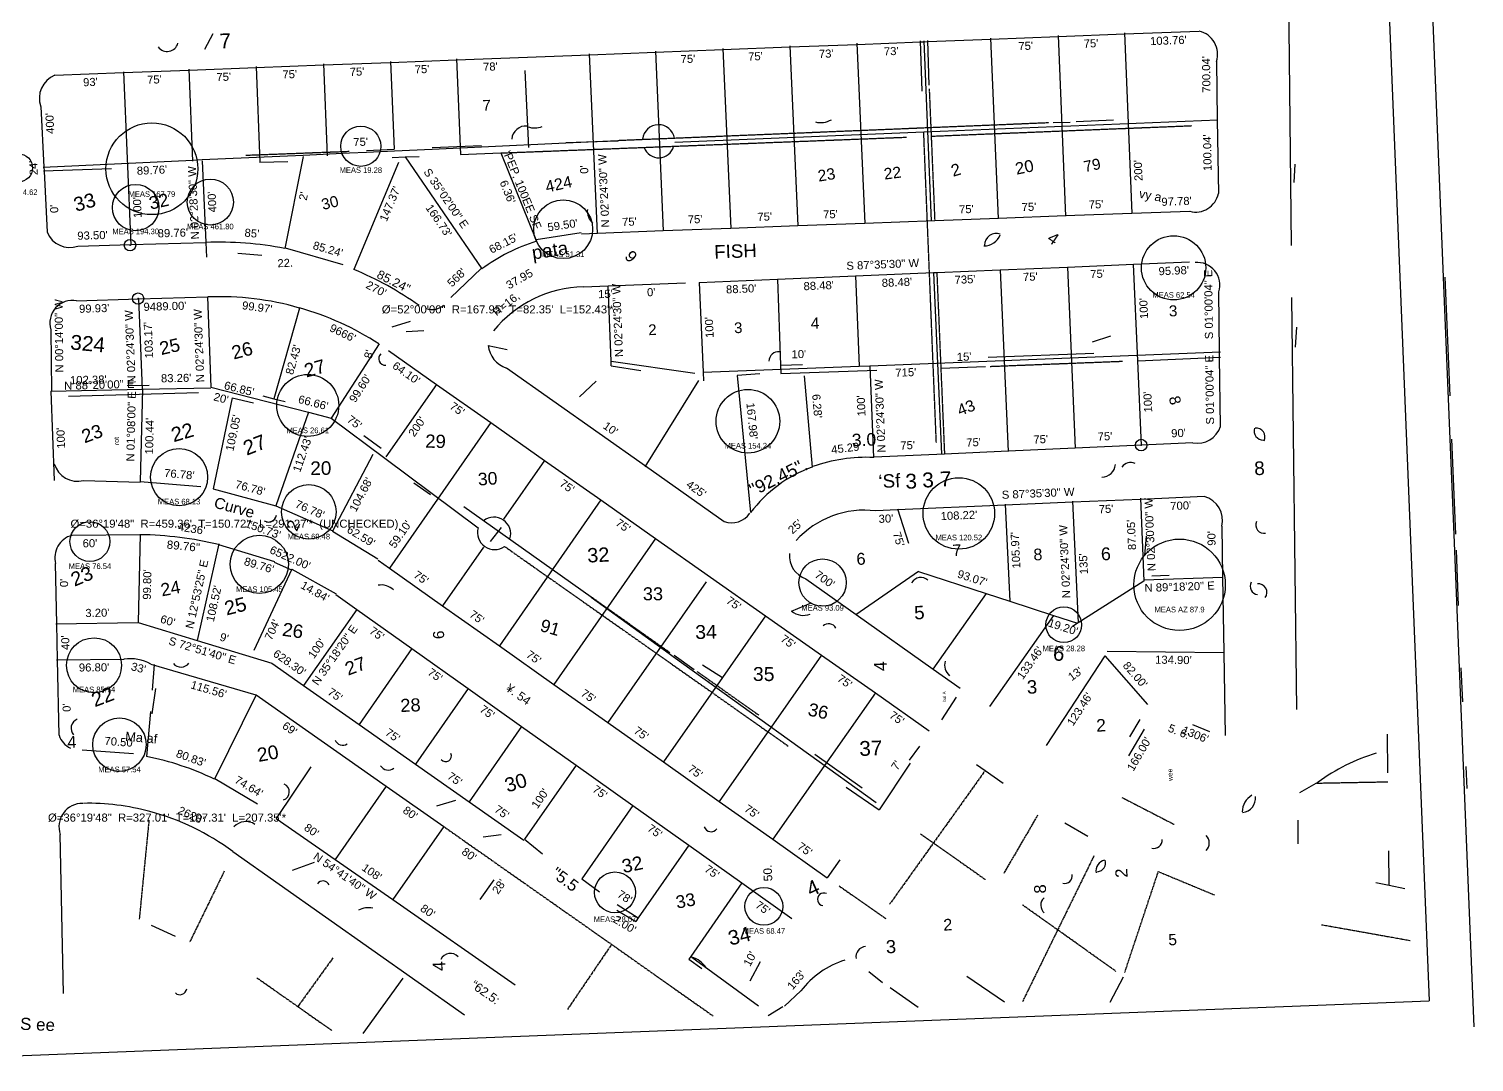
# Model space of a CAD drawing. Header units: feet. Extents: x 161 to 2822, y -55 to 1843.
# Drawn here: x 1204 to 2822, y 19 to 1177 of the extents above; entities that cross this region are included whole.
import ezdxf
from ezdxf.enums import TextEntityAlignment as Align

# ---------------------------------------------------------------- set-up
doc = ezdxf.new("R2010")
doc.units = ezdxf.units.FT
doc.header["$MEASUREMENT"] = 0
doc.linetypes.add('DASHED', pattern=[1.524, 1.27, -0.254])
for name, color, linetype in [('PLAT-CURVE', 4, 'CONTINUOUS'), ('PLAT-LINE', 7, 'CONTINUOUS'), ('PLAT-LINE-DASH', 8, 'DASHED'), ('PLAT-MON', 1, 'CONTINUOUS'), ('PLAT-QA', 1, 'CONTINUOUS'), ('PLAT-TABLE', 6, 'CONTINUOUS'), ('PLAT-TEXT-AREA', 5, 'CONTINUOUS'), ('PLAT-TEXT-BRG', 3, 'CONTINUOUS'), ('PLAT-TEXT-CURVE', 6, 'CONTINUOUS'), ('PLAT-TEXT-DIST', 2, 'CONTINUOUS'), ('PLAT-TEXT-LOTNO', 5, 'CONTINUOUS'), ('PLAT-TEXT-MISC', 9, 'CONTINUOUS'), ('PLAT-TEXT-UNASSOC', 30, 'CONTINUOUS')]:
    doc.layers.add(name, color=color, linetype=linetype)
doc.styles.add('PLAT', font='arial.ttf')

msp = doc.modelspace()

# ---------------------------------------------------------------- linework, layer by layer
at = {"layer": 'PLAT-CURVE'}
for centre, radius, start, end in [((2507.7, 1148.4), 26.8, -17.3545, 76.5359), ((1358.4, 1164), 12.4, -143.6926, -14.8784), ((1242.7, 1099.4), 27.4, 111.569, -159.4187), ((1759.9, 1052.5), 15.6, 84.3877, 176.5627), ((1908.7, 1051.6), 18, 8.9419, 174.7392), ((2089.9, 1096.3), 24.4, -103.7018, -60.0156), ((1769.8, 1086.6), 20.7, -111.4072, -66.1773), ((1908.7, 1049.8), 17.3, -160.2851, -15.2414), ((2510, 997.6), 25.9, -104.7497, -11.5382), ((1846.8, 972.8), 18, 173.9445, -131.0489), ((1249.5, 959.5), 27.5, -157.5926, -71.5868), ((1834.5, 740.4), 208.3, 107.5123, 126.4708), ((2273.7, 952.2), 18.3, -92.8679, -18.6639), ((2287, 934.1), 13.6, 72.1072, 177.8204), ((1416.2, 547.8), 390.2, 79.0828, 92.1375), ((1431.8, 576.2), 357.8, 54.3308, 67.7446), ((2511.3, 889.6), 25.7, -16.6226, 94.4944), ((1417.7, 560.2), 316.7, 73.7188, 92.4795), ((1828.3, 752.7), 135.4, 91.5801, 140.5423), ((1252.4, 847.3), 25.4, 79.5173, -163.0171), ((1418.2, 551.1), 325.4, 56.9698, 74.2561), ((1654.7, 884.9), 22.3, -106.013, -51.6019), ((2156.6, 833.2), 18.1, 91.9046, 91.9046), ((1602.5, 807.4), 7.31, 131.0788, -85.2711), ((1747.6, 825.5), 30, -173.7835, -108.047), ((2042.4, 804.9), 10.2, 80.5496, -177.8504), ((2511.7, 740), 27.4, -100.486, -18.0013), ((2585.9, 726.4), 10.4, 162.2473, -91.2351), ((2577.7, 719.9), 9.87, -27.4436, 96.0115), ((2141, 519.2), 177.7, 87.2661, 109.7095), ((1257.8, 696.8), 26.7, -164.6606, -74.9255), ((2133.4, 542.5), 153, 110.2648, 142.7947), ((2404.9, 690.1), 15.3, -89.5188, -4.9558), ((2436.9, 679.4), 11.7, 63.6194, 145.5351), ((2512.4, 626.3), 27.6, -13.9106, 74.969), ((1471.9, 633.4), 8.97, -121.7825, -8.9199), ((1990.3, 648.7), 25.1, -109.4119, -34.8853), ((2139.3, 533.8), 103.9, 83.0043, 137.6876), ((1725, 612.6), 19.1, 163.9736, -54.2644), ((1724.2, 611.1), 18.8, -16.8195, 127.8677), ((2586.7, 621.2), 9.45, 156.3648, -80.3049), ((1258.3, 584.6), 25.7, 104.8998, -164.7672), ((1321.4, 203.6), 406.7, 76.5527, 89.0335), ((2082, 586.4), 26.9, 174.403, -108.2835), ((1598.2, 534.6), 19.3, 45.3726, 100.9684), ((2202.3, 550.4), 11.9, 48.8676, 150.6915), ((2580.3, 552.4), 9.4, 151.4944, -95.756), ((2580.2, 545.6), 9.57, -37.581, 96.9147), ((2070.9, 541.2), 21.4, -129.0804, -69.7903), ((2099, 501.4), 9.1, 27.7823, 133.11), ((2358.6, 476.3), 18.4, 104.8579, 104.8579), ((1316.2, 421), 50.3, 61.5511, 97.0369), ((1373.9, 472.9), 11, -141.0392, -35.868), ((2244.9, 464.4), 16, 164.6573, -130.6423), ((1261.9, 393.3), 11.1, 113.5393, -139.2145), ((1259, 391.7), 22.4, -164.0097, -113.0222), ((1555, 383.7), 9.29, -157.7172, -57.848), ((1673.9, 362.7), 18.2, 98.6717, 98.6717), ((1275.6, 57.3), 310.2, 64.0603, 78.8963), ((1670.3, 362.3), 6.39, -141.7467, 26.1535), ((2772.1, 163.6), 210.5, 106.5915, 126.4628), ((1606, 356.8), 10.3, -147.6458, -53.1838), ((1485.8, 322.1), 9.36, -73.3393, 67.8263), ((1263.5, 282.9), 26.3, 89.0367, -160.9326), ((1270.4, 50.7), 258.6, 74.6218, 91.2868), ((2583.7, 299.6), 21.6, 120.0336, 179.9192), ((2560.4, 315.4), 16.7, -82.7618, 5.0708), ((1266, 29.7), 280.1, 53.6506, 74.8915), ((1446.5, 271), 17.8, 55.2062, 138.3587), ((1967.4, 285.6), 8.17, -160.879, -38.1516), ((2463.2, 268), 9.25, -105.5296, 4.2614), ((2512.8, 264.8), 12.3, -43.8012, 43.954), ((2410.2, 233.7), 12, 100.7475, -168.6373), ((2399.2, 242.6), 9.96, -84.2036, 17.1327), ((2363.5, 227.8), 8.32, -105.5484, 12.4862), ((1532.9, 214.4), 7.88, 26.4887, 143.3884), ((2093.6, 201.7), 7.14, 65.3819, -98.3499), ((2347.9, 195), 11.4, 132.4256, -131.0687), ((1584.3, 167), 25.3, 80.0831, 117.2319), ((2141.3, 137.2), 11.7, 94.9411, -170.718), ((1675.4, 129.7), 11.5, 40.6604, 155.7473), ((1938.1, 109.7), 28.2, 33.1913, 74.0744), ((2145.7, 40.2), 97.5, 107.0136, 142.9084), ((1375.5, 100), 18.4, 98.3056, 98.3056), ((1372.7, 102.4), 7.6, -132.3324, -6.9876)]:
    msp.add_arc(centre, radius, start, end, dxfattribs=at)
at = {"layer": 'PLAT-LINE'}
for p, q in [((2787.6, 898.7), (2749.2, 1843.2)), ((2702.4, 1789.2), (2771.3, 88.1)), ((2609.4, 1624.7), (2616.7, 934.1)), ((1409.7, 1171.4), (1400.1, 1153.9)), ((2210, 1162.7), (2280.7, 1165.4)), ((2280.7, 1165.4), (2356, 1168.3)), ((2289.2, 964.4), (2280.7, 1166.6)), ((2355.9, 1169.5), (2364.3, 967.1)), ((2356, 1168.3), (2430.1, 1171.2)), ((2430.1, 1171.2), (2514, 1174.4)), ((2430.1, 1172.4), (2438.5, 969.9)), ((1840.2, 947.8), (1831.3, 1149.1)), ((1831.4, 1148), (1905.2, 1150.9)), ((1905.2, 1150.9), (1980.5, 1153.8)), ((1905.2, 1152), (1913.8, 950.5)), ((1980.4, 1154.9), (1989.4, 953.3)), ((1980.5, 1153.8), (2055.6, 1156.7)), ((2055.6, 1156.7), (2130.8, 1159.6)), ((2055.6, 1157.8), (2064.5, 956.1)), ((2130.7, 1160.8), (2139.6, 958.8)), ((2130.8, 1159.6), (2202, 1162.4)), ((2203.7, 1107.3), (2201.9, 1163.5)), ((2202, 1162.4), (2205.8, 1162.5)), ((2214, 961.6), (2205.8, 1163.7)), ((2205.8, 1162.5), (2210, 1162.7)), ((2211.4, 1114), (2209.9, 1163.8)), ((1382.9, 1130.7), (1458, 1133.6)), ((1457.9, 1134.6), (1462.2, 1027.3)), ((1458, 1133.6), (1533.3, 1136.5)), ((1533.3, 1136.5), (1608.5, 1139.4)), ((1533.3, 1137.6), (1537.5, 1034.8)), ((1608.5, 1139.4), (1682.2, 1142.3)), ((1608.5, 1140.5), (1612.7, 1042)), ((1682.2, 1142.3), (1831.4, 1148)), ((1682.2, 1143.3), (1687, 1036)), ((2533.3, 1140.4), (2534.2, 1075)), ((1232.6, 1124.9), (1309.5, 1127.9)), ((1309.5, 1127.9), (1382.9, 1130.7)), ((1309.5, 1128.9), (1317.6, 934.7)), ((1387.2, 1028.8), (1382.9, 1131.7)), ((1759, 1130.3), (1762.8, 1043.9)), ((1217, 1089.8), (1220.4, 1022.1)), ((2205.5, 1061.4), (2534.7, 1075)), ((2350.3, 1072.1), (2369.6, 1072.5)), ((2376.2, 1073), (2417.8, 1075)), ((2534.2, 1075), (2535.4, 992.4)), ((1804.8, 1049.3), (1862.9, 1052)), ((1926.9, 1050), (2205.5, 1061.4)), ((1397.5, 1030.4), (1510.5, 1035.6)), ((1510.5, 1035.6), (1562.4, 1038)), ((1562.4, 1038), (1581.6, 1038.9)), ((1581.5, 1040.6), (1612.7, 1042)), ((1581.6, 1038.9), (1612.8, 1040.4)), ((1612.8, 1040.4), (1655, 1042.3)), ((1710.4, 1045.9), (1655, 1043.6)), ((1655, 1042.3), (1710.5, 1044.9)), ((1687, 1036), (1731.9, 1037.9)), ((1710.5, 1044.9), (1804.8, 1049.3)), ((1731.9, 1037.9), (1771.8, 939.1)), ((1804.8, 1049.6), (1863, 1051.6)), ((1219.6, 1022.1), (1387.2, 1029.9)), ((1296.2, 1020.1), (1219.8, 1017.5)), ((1220.4, 1022.1), (1220.6, 1017.5)), ((1387.2, 1029.9), (1397.5, 1030.4)), ((1397.5, 1029.2), (1401.6, 937.7)), ((1493.6, 1028.1), (1462.2, 1027.3)), ((1510.6, 1033.8), (1490.1, 930.9)), ((1617.5, 1027.4), (1567.3, 907.3)), ((1610.5, 1033), (1624.7, 1033.6)), ((1624.7, 1033.6), (1640.7, 1034.1)), ((1624.7, 1033.6), (1710.7, 908)), ((2620.8, 1025.2), (2619.8, 1004.8)), ((1220.6, 1017.5), (1224, 949)), ((2503.4, 972.5), (2438.5, 970.1)), ((2064.5, 956.1), (1989.4, 953.3)), ((2139.6, 958.9), (2064.5, 956.1)), ((2217.8, 961.9), (2139.6, 958.9)), ((2289.2, 964.5), (2217.8, 961.9)), ((2364.3, 967.3), (2289.2, 964.5)), ((2438.5, 970.1), (2364.3, 967.3)), ((1822.1, 948.3), (1771.4, 940.7)), ((1840.2, 947.8), (1822.3, 947.1)), ((1913.8, 950.5), (1840.2, 947.8)), ((1989.4, 953.3), (1913.8, 950.5)), ((1258.2, 933.4), (1317.6, 935.2)), ((1317.6, 935.2), (1401.7, 937.7)), ((1401.6, 937.7), (1402.3, 921.3)), ((1437.5, 925.8), (1464.5, 923.3)), ((1490.5, 931.7), (1555.1, 913.1)), ((1710, 908.5), (1676.1, 876)), ((2220.1, 903.9), (2291, 906.9)), ((2291, 906.9), (2366.4, 910.1)), ((2291, 906.9), (2300, 703.6)), ((2366.4, 910.1), (2440.5, 913.2)), ((2366.4, 910.1), (2375.2, 707)), ((2440.5, 913.2), (2503, 915.8)), ((2445.3, 805.1), (2440.5, 913.2)), ((1852.1, 889.1), (1938.9, 892.5)), ((1954.1, 892.7), (2041.7, 896.4)), ((1954.1, 892.7), (1958.4, 792.2)), ((2041.7, 896.4), (2128.9, 900.1)), ((2041.7, 896.4), (2045, 800.1)), ((2128.9, 900.1), (2216.3, 903.8)), ((2128.9, 900.1), (2133.3, 799)), ((2216.3, 903.8), (2220.1, 903.9)), ((2216.3, 903.8), (2225.2, 700.3)), ((2795, 717.3), (2787.6, 898.7)), ((2794.9, 765.8), (2789.4, 898.7)), ((1257, 872.2), (1326.5, 874.3)), ((1326.5, 874.3), (1404, 876.7)), ((1330.6, 773.2), (1326.5, 874.7)), ((1403.7, 876.9), (1407.4, 775.4)), ((1824.6, 888), (1852.1, 889.1)), ((1855.5, 804.6), (1852.1, 888.9)), ((2536.8, 814.9), (2535.9, 882.2)), ((2617.4, 875.9), (2622.7, 414.2)), ((1506.5, 864.2), (1477.9, 762.6)), ((1630.4, 849), (1609.9, 842.7)), ((2623, 842.8), (2621.5, 820.2)), ((1228.1, 839.9), (1228.8, 771.1)), ((1626.1, 837.8), (1645.6, 838.9)), ((2394.3, 826.4), (2414.8, 833.2)), ((1595.6, 823.9), (1542.2, 740.8)), ((1606.2, 816.5), (1660.1, 778.6)), ((1717.8, 822.3), (1739.2, 817.7)), ((2145.3, 799.5), (2537.8, 815)), ((2277.7, 809.1), (2396, 813.6)), ((2445.3, 805.1), (2537.8, 809.1)), ((2536.8, 809.1), (2536.8, 814.9)), ((2537.8, 731.5), (2536.8, 809.1)), ((1738.3, 797), (1893.9, 687.2)), ((1855.7, 799.5), (1855.5, 804.6)), ((1855.5, 804.6), (1949.1, 791.3)), ((1855.7, 799.5), (1888.6, 794)), ((1958.4, 792.2), (2133.3, 799)), ((2045, 800.1), (2069.7, 800.9)), ((2045, 800.1), (2045.3, 790.7)), ((2045.3, 790.7), (2152.9, 794.5)), ((2133.3, 799), (2145.3, 799.5)), ((2145.3, 799.5), (2149.4, 696.7)), ((2224.6, 796.9), (2274.8, 798.8)), ((2449.4, 710.3), (2445.3, 805.1)), ((1313.5, 777.2), (1338.1, 777.9)), ((1660.1, 778.6), (1603.4, 697.5)), ((1660.1, 778.6), (1720.8, 735.8)), ((1838.8, 782.4), (1819.9, 764.6)), ((1953.2, 783.1), (1893.3, 686.4)), ((1958.4, 792.2), (1958.9, 782.7)), ((2021.9, 790.6), (1996.6, 788.5)), ((1996.6, 788.5), (2011.6, 635)), ((2071.5, 788.3), (2080.5, 686)), ((1228.3, 771.1), (1330.6, 773.2)), ((1228.3, 771.1), (1231.8, 670.8)), ((1247.8, 765.4), (1393.4, 769.7)), ((1330.7, 773.2), (1328.3, 670)), ((1330.6, 773.2), (1407.4, 774.8)), ((1407.4, 775.4), (1516.5, 747.4)), ((1431.1, 763.7), (1410, 661.7)), ((1431.1, 763.7), (1454.9, 757.8)), ((1465.4, 765.7), (1477.9, 762.6)), ((1477.9, 762.6), (1490.6, 759.4)), ((1516.5, 747.4), (1480.1, 642.5)), ((1516.5, 747.4), (1542.2, 740.8)), ((1542.2, 740.8), (1602.2, 696)), ((1720.8, 735.8), (1607.3, 572.8)), ((1720.8, 735.8), (1780.8, 693.5)), ((1578.5, 721.2), (1598, 707)), ((2506.8, 713.1), (2449.4, 710.5)), ((2799.3, 610.6), (2795, 717.3)), ((2796.4, 717.3), (2801, 610.7)), ((1588.8, 699.9), (1543.6, 614.2)), ((1602.2, 696), (1706.6, 617.9)), ((2228.7, 700.5), (2149.8, 697)), ((2300, 703.7), (2228.7, 700.5)), ((2375.2, 707.1), (2300, 703.7)), ((2449.4, 710.5), (2375.2, 707.1)), ((1780.8, 693.5), (1734.9, 627.6)), ((1780.8, 693.5), (1843.9, 649.1)), ((1893.9, 687.2), (1982, 625)), ((1264.8, 671.1), (1328.3, 669)), ((1328.3, 670), (1396.2, 664.1)), ((1634.4, 668.5), (1653.1, 655.4)), ((1410, 661.7), (1480.1, 642.5)), ((1843.9, 649.1), (1730.4, 485.7)), ((1843.9, 649.1), (1905.2, 605.9)), ((2372.1, 647.9), (2378.3, 511.6)), ((2448.1, 649.8), (2372.2, 646.5)), ((2448, 651.3), (2452.1, 558.3)), ((2519.6, 653), (2448.1, 649.8)), ((1480.1, 642.5), (1543.7, 614.4)), ((1833, 540.2), (1690.7, 641.5)), ((2176.2, 637.9), (2152, 636.9)), ((2176.1, 639.1), (2188.4, 600.6)), ((2296.6, 643.2), (2176.2, 637.9)), ((2296.5, 644.5), (2302, 535.6)), ((2372.2, 646.5), (2296.6, 643.2)), ((1732.2, 618.3), (1719.9, 602.7)), ((2539.2, 619.7), (2540, 562.8)), ((1328.2, 610.2), (1251.7, 609.5)), ((1328, 610.8), (1326, 511.7)), ((1416.2, 599.9), (1392.1, 491.6)), ((1415.9, 599.1), (1478.6, 580.2)), ((1543.6, 614.2), (1594.4, 583.2)), ((1905.2, 605.9), (1791.5, 442.4)), ((1905.2, 605.9), (2028.2, 519.4)), ((2454.7, 608.7), (2452.8, 587.4)), ((2805.4, 461.1), (2799.3, 610.6)), ((1712.6, 596.4), (1666.8, 530.7)), ((2804.4, 531), (2802.1, 592.8)), ((1234.8, 510.2), (1233.5, 577.8)), ((1497.8, 571.5), (1455.4, 480.6)), ((1478.3, 579.5), (1497.5, 570.9)), ((1497.8, 571.5), (1547.5, 543.8)), ((1594.7, 581.8), (1607.3, 572.8)), ((1607.3, 572.8), (1666.8, 530.7)), ((2199.6, 568.9), (2129.4, 520.5)), ((2199.6, 568.9), (2275.2, 544.3)), ((1961.8, 557.3), (1851.9, 399.7)), ((2073.6, 560.8), (2129.8, 520.9)), ((2452.1, 558.3), (2378.3, 511.6)), ((2452, 559.6), (2540.5, 562.8)), ((2460.9, 564.1), (2480.1, 564.8)), ((2540, 562.8), (2541.3, 478.3)), ((1547.2, 543.2), (1570.8, 526.5)), ((1833, 540.2), (1920.5, 477.1)), ((2275.2, 544.3), (2215.8, 459.6)), ((2275.2, 544.3), (2302, 535.6)), ((2302, 535.6), (2350.6, 519.8)), ((1570.8, 526.5), (1511.1, 441.4)), ((1570.8, 526.5), (1632.3, 482.7)), ((1666.8, 530.7), (1730.4, 485.7)), ((2028.2, 519.4), (1980.1, 450.2)), ((2028.2, 519.4), (2091, 475.3)), ((2057.4, 524.6), (2078.6, 533.4)), ((2129.8, 520.9), (2215.9, 459.7)), ((2350.6, 519.8), (2279.3, 417.9)), ((2350.6, 519.8), (2377.5, 511.1)), ((1233.8, 510.2), (1326, 511.8)), ((1235.7, 470.2), (1234.8, 510.2)), ((1326, 511.7), (1392.1, 491.6)), ((2378.3, 511.6), (2371.9, 507.5)), ((1392.1, 491.6), (1475.7, 466.3)), ((1730.4, 485.7), (1791.5, 442.4)), ((1234.6, 470.2), (1310.1, 470.9)), ((1237.4, 385.5), (1235.7, 470.2)), ((1632.3, 482.7), (1573.4, 397.6)), ((1632.3, 482.7), (1695.3, 437.9)), ((1920.5, 477.1), (1925.1, 473.8)), ((1925.1, 473.8), (2152.2, 310.1)), ((1926, 475.1), (1948.5, 459.3)), ((2091, 475.3), (1976.6, 311.4)), ((2091, 475.3), (2151.3, 432.9)), ((2408.3, 474.4), (2342.5, 373.9)), ((2408.3, 474.4), (2456.2, 419.8)), ((2411, 479.9), (2541.6, 478.3)), ((2541.3, 478.3), (2542.8, 385.3)), ((1340.2, 465.2), (1457.6, 430.9)), ((1344, 464.8), (1341.6, 436)), ((1475.7, 466.3), (1511.1, 441.4)), ((1957.6, 464.5), (1980.1, 450.2)), ((2215.9, 459.7), (2246.1, 438.3)), ((2821.7, 58.8), (2805.4, 461.1)), ((2808.9, 423), (2807.2, 461.2)), ((1345.2, 437.9), (1341.3, 409.5)), ((1511.1, 441.4), (1573.4, 397.6)), ((1695.3, 437.9), (1636.6, 353.1)), ((1695.3, 437.9), (1755.2, 395.4)), ((1791.5, 442.4), (1851.9, 399.7)), ((1980.1, 450.2), (1914.2, 355.6)), ((1457.9, 430.7), (1411.3, 336.2)), ((1457.9, 430.7), (1603.7, 328.4)), ((2151.3, 432.9), (2036.5, 269)), ((2151.3, 432.9), (2211.5, 390.6)), ((2241.8, 428.1), (2225.3, 402.8)), ((1339.7, 412.3), (1335.4, 361.6)), ((1573.4, 397.6), (1636.6, 353.1)), ((1755.2, 395.4), (1696.5, 310.9)), ((1755.2, 395.4), (1816.2, 352)), ((1851.9, 399.7), (1914.2, 355.6)), ((2452.2, 392.3), (2434.8, 362.3)), ((2447.3, 403.1), (2435.9, 383.6)), ((2506.4, 397.4), (2525.4, 389.8)), ((2200.7, 373.2), (2189.2, 357.5)), ((2725, 343.4), (2724.7, 386.7)), ((1263.4, 369.2), (1320.8, 365.2)), ((2083.5, 364.4), (2136.4, 326.8)), ((1519.4, 350), (1480.3, 292.4)), ((1636.6, 353.1), (1696.5, 310.9)), ((1816.2, 352), (1758.5, 269)), ((1816.2, 352), (1879.8, 306.8)), ((1914.2, 355.6), (1976.6, 311.4)), ((2190.4, 354.3), (2155.7, 302)), ((2264.6, 352.6), (2274.2, 345.9)), ((2274.2, 345.9), (2294.6, 331.8)), ((2812.3, 350.6), (2813.6, 325.7)), ((1411.8, 336.9), (1459.4, 308.8)), ((1603.7, 328.4), (1546.4, 246.5)), ((1603.7, 328.4), (1668, 283.3)), ((2118.8, 327.5), (2155.7, 302)), ((2647, 332.9), (2626.1, 321)), ((1681.3, 312.4), (1659.8, 306)), ((1696.5, 310.9), (1757.7, 267.8)), ((1976.6, 311.4), (2036.5, 269)), ((1480.3, 292.4), (1546.4, 246.5)), ((1879.8, 306.8), (1822.7, 224.7)), ((1879.8, 306.8), (1942.3, 262.4)), ((1668, 283.3), (1611, 201.5)), ((2363.3, 287.4), (2389.2, 272.6)), ((2624.2, 290.4), (2624.2, 263.8)), ((1242.4, 96.1), (1238.6, 274.3)), ((1732.4, 274), (1712.2, 271.3)), ((1758.5, 269), (1778.7, 252.5)), ((1942.3, 262.4), (1885.8, 180.9)), ((1942.3, 262.4), (2002, 220)), ((2036.5, 269), (2097.4, 225.9)), ((1432, 255.3), (1691.4, 72.4)), ((1522.8, 242.8), (1498.2, 234.1)), ((1546.4, 246.5), (1611, 201.5)), ((2111.7, 245.9), (2097.4, 225.9)), ((2726.6, 217.4), (2726.2, 255.9)), ((1724.2, 223.5), (1708.5, 201.4)), ((1822.7, 224.7), (1842.6, 210)), ((2002, 220), (1944.6, 137.7)), ((2002, 220), (2057.8, 180.3)), ((2711.6, 220.4), (2726.6, 217.4)), ((2726.6, 217.4), (2744.2, 213.8)), ((1611, 201.5), (1748.2, 105.8)), ((1862.1, 196), (1885.8, 180.9)), ((1861.9, 189.4), (1883, 176.8)), ((1885.8, 180.9), (1883, 176.8)), ((1340.4, 172.9), (1367.5, 160.3)), ((1944.6, 137.7), (1942.3, 134.5)), ((1942.3, 134.5), (1957, 124.1)), ((1945.8, 136.8), (2020.5, 82.5)), ((2022.5, 131.6), (2010.8, 109.9)), ((2144.1, 121), (2159.2, 108.6)), ((2253.9, 115.8), (2296, 86.8)), ((2428.9, 114.5), (2413.7, 86.2)), ((1622.3, 113.2), (1577.3, 51.5)), ((2067.9, 99), (2049.7, 82)), ((2167.9, 102.8), (2199.1, 80.9)), ((1002.7, 19.3), (2771.3, 88.1)), ((2047.7, 81.2), (2031.2, 71.2))]:
    msp.add_line(p, q, dxfattribs=at)
at = {"layer": 'PLAT-LINE-DASH'}
for p, q in [((2211.6, 1109.6), (2213.8, 1056.7)), ((1862.9, 1052), (2345.7, 1072)), ((2213.8, 1056.7), (2505.6, 1068.5)), ((1731.9, 1037.9), (2186.3, 1055.6)), ((2219.6, 713.6), (2205.5, 1061.4)), ((2213.8, 1056.7), (2217.8, 961.7)), ((1446.6, 1035.4), (1562.3, 1039.8)), ((2220.1, 903.9), (2224.6, 796.9)), ((2224.6, 796.9), (2228.7, 700.5)), ((2279.8, 798.8), (2428, 804.6)), ((1736.2, 597.1), (2053.8, 373.4)), ((1833.2, 540.6), (1921.3, 478.2)), ((1951.7, 457.1), (2020.9, 408.1)), ((2274.2, 345.9), (2167.2, 196.1)), ((2645.6, 331.9), (2725, 333.4)), ((2427.3, 315.9), (2486, 285.6)), ((2333, 295.9), (2295, 230.7)), ((1338, 290.5), (1327.1, 179.4)), ((1668, 283.3), (1856, 151.3)), ((2201.9, 275.1), (2274.4, 224)), ((2396.1, 250.6), (2315.9, 86.7)), ((1422.3, 233.2), (1383.5, 153.6)), ((2467.9, 232.9), (2430.3, 119.8)), ((2467.9, 232.9), (2531.1, 206.6)), ((2110.8, 216.7), (2163.3, 180)), ((2420.7, 121), (2315.9, 195.5)), ((2650.9, 173.3), (2750.2, 155.6)), ((1856, 151.3), (1806.5, 78.3)), ((1856, 151.3), (1969.9, 70.9)), ((1544, 136.1), (1504.7, 81.6)), ((1458.8, 113.9), (1504.7, 81.6)), ((1504.7, 81.6), (1542.7, 54.9))]:
    msp.add_line(p, q, dxfattribs=at)
at = {"layer": 'PLAT-MON'}
for centre, radius in [((1316.8, 934.6), 6.38), ((1325.8, 874.7), 6.35), ((2448.9, 710.6), 6.48)]:
    msp.add_circle(centre, radius, dxfattribs=at)
for p in [(1316.8, 934.6), (1325.8, 874.7), (2448.9, 710.6)]:
    msp.add_point(p, dxfattribs=at)
at = {"layer": 'PLAT-QA'}
for centre, radius in [((1341.3, 1020.2), 51.4), ((1575.2, 1045.4), 22.5), ((1191.8, 1021.2), 15.8), ((1406.7, 982.9), 25.8), ((1323.1, 976.7), 26), ((1801.8, 952.5), 33), ((2485.3, 909.2), 36), ((1515.8, 755), 34.7), ((2008.6, 737.3), 35.6), ((1371.7, 674.7), 32), ((1517, 635.8), 30.5), ((2244.8, 634), 40), ((1271.9, 602.5), 22.3), ((1461.6, 577.1), 32.6), ((2491.9, 554.1), 51.2), ((2092.2, 556.6), 26.5), ((2362.3, 509.3), 20), ((1276.5, 463.9), 30.8), ((1305, 375), 29.9), ((1859.8, 209.5), 22.9), ((2026.5, 193.8), 21.2)]:
    msp.add_circle(centre, radius, dxfattribs=at)

# ---------------------------------------------------------------- texts
for s, height, p in [('MEAS 19.28', 6.34, (1575.2, 1021.9)), ('MEAS 4.62', 6.34, (1191.8, 997.1)), ('MEAS 167.79', 6.335, (1341.3, 995)), ('MEAS 461.80', 6.335, (1406.7, 958.7)), ('MEAS 194.30', 6.335, (1323.1, 953.2)), ('MEAS 51.31', 6.34, (1801.8, 927.6)), ('MEAS 62.54', 6.34, (2485.3, 882)), ('MEAS 26.61', 6.34, (1515.8, 730.3)), ('MEAS 154.24', 6.335, (2008.6, 713.1)), ('MEAS 68.13', 6.34, (1371.7, 650.5)), ('MEAS 69.48', 6.34, (1517, 611.3)), ('MEAS 120.52', 6.335, (2244.8, 610.2)), ('MEAS 76.54', 6.34, (1271.9, 578.1)), ('MEAS 105.45', 6.335, (1461.6, 552.3)), ('MEAS 93.09', 6.34, (2092.2, 531.4)), ('MEAS AZ 87.9', 6.335, (2491.9, 529.5)), ('MEAS 28.28', 6.34, (2362.3, 486)), ('MEAS 85.74', 6.34, (1276.5, 440)), ('MEAS 57.54', 6.34, (1305, 350.4)), ('MEAS 28.07', 6.34, (1859.8, 182.5)), ('MEAS 68.47', 6.34, (2026.5, 169.4))]:
    msp.add_text(s, height=height, dxfattribs=at).set_placement(p, align=Align.TOP_CENTER)
at = {"layer": 'PLAT-TABLE', "style": 'PLAT'}
for s, height, rotation, p in [('85.24"', 9.93, 333.2733, (1612, 894)), ('37.95', 9.16, 29.5585, (1752.8, 896.8)), ('"92.45".', 14.29, 26.3642, (2042.6, 674.8)), ('89.76"', 9.3, 354.3532, (1376.5, 597.5))]:
    msp.add_text(s, height=height, rotation=rotation, dxfattribs=at).set_placement(p, align=Align.MIDDLE_CENTER)
at = {"layer": 'PLAT-TEXT-AREA', "style": 'PLAT'}
for s, height, rotation, p in [('‘PEP, 100EE SF', 9.159, 291.9987, (1756.1, 996.6)), ('‘Sf', 15.01, 2.5186, (2167, 670.5))]:
    msp.add_text(s, height=height, rotation=rotation, dxfattribs=at).set_placement(p, align=Align.MIDDLE_CENTER)
at = {"layer": 'PLAT-TEXT-BRG', "style": 'PLAT'}
for s, rotation, p in [('N 02%%d24\'30" W', 92.5317, (1842.7, 995.2)), ('N 02%%d24\'30" W', 92.2916, (1858.2, 850.1)), ('N 00%%d14\'00" W', 90.5516, (1232.7, 833)), ('N 02%%d24\'30" W', 92.3089, (2152.1, 743.1)), ('N 02%%d30\'00" W', 92.5205, (2454.3, 610.2)), ('N 89%%d18\'20" E', 2.0742, (2491.8, 556.5)), ('N 35%%d18\'20" E', 54.9763, (1542.3, 478)), ('S 72%%d51\'40" E', 343.1547, (1399.2, 484.8)), ('N 54%%d41\'40" W', 325.1801, (1560, 231.5))]:
    msp.add_text(s, height=9.05, rotation=rotation, dxfattribs=at).set_placement(p, align=Align.TOP_CENTER)
for s, rotation, p in [('N 02%%d28\'30" W', 92.5193, (1395.1, 982.4)), ('S 35%%d02\'00" E', 304.4041, (1664.8, 983)), ('S 87%%d35\'30" W', 2.4083, (2159.9, 905.9)), ('S 01%%d00\'04" E', 90.7152, (2531.6, 868.3)), ('N 02%%d24\'30" W', 92.324, (1324.2, 821)), ('N 02%%d24\'30" W', 92.0656, (1401.2, 822.2)), ('S 01%%d00\'04" E', 90.7152, (2532.8, 772.7)), ('N 88%%d20\'00" E', 1.697, (1282.6, 770.9)), ('N 01%%d08\'00" E', 88.6514, (1325.2, 731.4)), ('S 87%%d35\'30" W', 2.5075, (2333.9, 649.4)), ('N 02%%d24\'30" W', 92.596, (2370.6, 580.4)), ('N 12%%d53\'25" E', 77.4443, (1398.7, 542))]:
    msp.add_text(s, height=9.05, rotation=rotation, dxfattribs=at).set_placement(p, align=Align.BOTTOM_CENTER)
at = {"layer": 'PLAT-TEXT-CURVE', "style": 'PLAT'}
msp.add_text('R=16,', height=9.05, rotation=38.1451, dxfattribs=at).set_placement((1742.3, 863.1), align=Align.BOTTOM_CENTER)
for s, p in [('%%c=52%%d00\'00"  R=167.95\'  T=82.35\'  L=152.43\'*', (1728.5, 867.2)), ('%%c=36%%d19\'48"  R=459.36\'  T=150.72\'*  L=291.27\'*  (UNCHECKED)', (1433.7, 627.1)), ('%%c=36%%d19\'48"  R=327.01\'  T=107.31\'  L=207.35\'*', (1358.3, 297.8))]:
    msp.add_text(s, height=9.05, dxfattribs=at).set_placement(p, align=Align.TOP_CENTER)
at = {"layer": 'PLAT-TEXT-DIST', "style": 'PLAT'}
for s, rotation, p in [("75'", 2.2105, (2392.6, 1165.2)), ("103.76'", 2.2105, (2479.2, 1168.5)), ("75'", 2.2105, (2016.9, 1150.7)), ("73'", 2.2105, (2096.1, 1153.7)), ("73'", 2.2105, (2168.9, 1156.5)), ("75'", 2.2105, (2319.5, 1162.4)), ("75'", 2.2105, (1570.8, 1133.5)), ("75'", 2.2105, (1643.6, 1136.3)), ("78'", 2.2105, (1720.1, 1139.2)), ("75'", 2.2105, (1941.3, 1147.8)), ("93'", 2.2105, (1272.3, 1121.9)), ("75'", 2.2105, (1344, 1124.7)), ("75'", 2.2105, (1421.6, 1127.7)), ("75'", 2.2105, (1495.5, 1130.6)), ("400'", 92.8469, (1222.5, 1070.8)), ("89.76'", 2.6593, (1341.2, 1023.2)), ("200'", 92.3637, (2441, 1018.1)), ("6.36'", 291.9987, (1743.9, 996)), ("100'", 92.3995, (1320.4, 976.6)), ("400'", 92.5193, (1404.1, 982.8)), ("2'", 78.7384, (1506.6, 990.5)), ("147.37'", 67.3401, (1603.7, 982.7)), ("0'", 92.8469, (1227.3, 975.1)), ("166.73'", 304.4041, (1666.3, 964.7)), ("75'", 2.4083, (2399.9, 907)), ("95.98'", 2.4083, (2485.2, 910.6)), ("270'", 332.4838, (1594.6, 889.7)), ("88.50'", 2.4083, (2000.9, 890.2)), ("88.48'", 2.4083, (2087.7, 893.8)), ("88.48'", 2.4083, (2175.3, 897.5)), ("735'", 2.4083, (2251.5, 900.7)), ("75'", 2.4083, (2324.6, 903.8)), ("15'", 2.2458, (1849, 884.5)), ("0'", 2.2458, (1900.2, 886.5)), ("100'", 92.525, (2447.2, 863.4)), ("99.93'", 1.7279, (1276.6, 868.3)), ("9489.00'", 1.7279, (1355.8, 870.7)), ("99.97'", 352.1588, (1459.8, 869.6)), ("103.17'", 92.324, (1332.9, 828)), ("9666'", 334.2782, (1557, 840.3)), ("100'", 92.4933, (1960.8, 842.2)), ("82.43'", 74.2636, (1495.2, 807.5)), ("64.10'", 324.837, (1628.8, 795.1)), ("715'", 2.2549, (2185.2, 796.6)), ("99.60'", 57.2681, (1570.6, 776.6)), ("20'", 345.5981, (1419.9, 767.6)), ("100'", 92.525, (2451.8, 758.7)), ("109.05'", 78.3503, (1427.8, 725.2)), ("75'", 324.837, (1685.8, 754.9)), ("100'", 92.0466, (1234.7, 718.2)), ("100.44'", 88.6514, (1334, 720.8)), ("200'", 55.0141, (1634.4, 733.9)), ("112.43'", 70.9092, (1505.4, 701.8)), ("104.68'", 62.1741, (1571.4, 657.3)), ("75'", 324.837, (1808.8, 668.3)), ("700'", 2.5075, (2493, 647.3)), ("30'", 2.5075, (2163, 632.8)), ("108.22'", 2.5075, (2244.7, 636.4)), ("75'", 2.5075, (2409.4, 643.6)), ("150.73'", 340.0681, (1467.3, 620.7)), ("75'", 324.837, (1871.5, 624.1)), ("60'", 0.5666, (1271.9, 605.2)), ("75'", 287.6971, (2181.8, 606.5)), ("105.97'", 92.8878, (2303.7, 592.6)), ("89.76'", 343.1777, (1462.6, 580.3)), ("135'", 92.596, (2379.8, 577.5)), ("99.80'", 88.8413, (1331.4, 554.5)), ("0'", 91.1745, (1238.4, 556.1)), ("108.52'", 77.4443, (1406.2, 534)), ("14.84'", 330.9259, (1526.2, 550.5)), ("75'", 324.891, (1995.4, 537)), ("704'", 64.9866, (1472, 505.6)), ("75'", 324.5961, (1595.8, 503.1)), ("19.20'", 342.0087, (2362.9, 511.1)), ("40'", 91.1745, (1239.8, 489.1)), ("75'", 324.8943, (2056.2, 494.2)), ("133.46'", 55.0105, (2320.8, 469.2)), ("134.90'", 359.2808, (2485.1, 474.5)), ("96.80'", 0.5278, (1276.5, 466.1)), ("33'", 345.721, (1327.4, 465.4)), ("75'", 324.5961, (1661.1, 456.7)), ("75'", 324.8943, (2119.7, 449.6)), ("13'", 35.8991, (2372.5, 458.1)), ("115.56'", 343.7094, (1406.2, 441.2)), ("123.46'", 56.8105, (2376.3, 417.3)), ("0'", 91.1745, (1241.3, 416.3)), ("75'", 324.5961, (1719.4, 415.3)), ("75'", 324.8943, (2178, 408.6)), ("69'", 324.9536, (1498.3, 396.8)), ("1306'", 338.0423, (2511.3, 390.6)), ("166.00'", 59.8444, (2442.7, 366.8)), ("75'", 324.5961, (1845.6, 325.6)), ("80'", 324.9536, (1633.3, 302.1)), ("75'", 324.5961, (1907.1, 281.8)), ("80'", 324.9151, (1699.2, 255.8)), ("75'", 324.5961, (1971.1, 236.3)), ("28'", 54.5073, (1726.3, 218.7)), ("75'", 324.5961, (2028, 195.9)), ("2.00'", 329.0459, (1873.1, 177.5))]:
    msp.add_text(s, height=9.05, rotation=rotation, dxfattribs=at).set_placement(p, align=Align.TOP_CENTER)
for s, rotation, p in [("700.04'", 90.8049, (2529, 1126)), ("75'", 2.6593, (1575.3, 1043.1)), ("100.04'", 90.8049, (2530.2, 1038.3)), ("24'", 92.8469, (1215.9, 1021.5)), ("0'", 92.5317, (1832.5, 1019.6)), ("97.78'", 2.1366, (2488.8, 976.5)), ("75'", 2.1366, (2027.7, 959.3)), ("75'", 2.1366, (2101.3, 962)), ("75'", 2.1366, (2253.5, 967.7)), ("75'", 2.1366, (2323.6, 970.3)), ("75'", 2.1366, (2398.7, 973.1)), ("59.50'", 8.577, (1802.2, 949.9)), ("75'", 2.1366, (1876.2, 953.6)), ("75'", 2.1366, (1949.8, 956.4)), ("93.50'", 1.7125, (1275, 938.4)), ("89.76'", 1.7125, (1365, 941.1)), ("85'", 354.641, (1452.6, 940.8)), ("85.24'", 343.9075, (1536.4, 923.2)), ("68.15'", 27.0532, (1738, 930.2)), ("568'", 43.8017, (1687.5, 893.2)), ("8'", 74.9926, (1591.1, 810.5)), ("10'", 1.9376, (2065.9, 805.3)), ("15'", 2.1087, (2251, 802.4)), ("102.38'", 1.1854, (1270.3, 776.5)), ("83.26'", 1.1854, (1368.6, 778.5)), ("66.85'", 345.9902, (1437.3, 766.8)), ("66.66'", 345.5981, (1520.2, 751.2)), ("6.28'", 275.026, (2079, 753.7)), ("100'", 92.3089, (2142.6, 754.9)), ("167.98'", 275.5691, (2006.2, 737)), ("75'", 323.217, (1563.8, 730.3)), ("10'", 324.7816, (1850.7, 723.2)), ("90'", 2.5825, (2491.1, 716.9)), ("45.29'", 6.824, (2119.7, 700.2)), ("75'", 2.5825, (2187.8, 703.2)), ("75'", 2.5825, (2261.6, 706.5)), ("75'", 2.5825, (2336.8, 709.9)), ("75'", 2.5825, (2408.7, 713.2)), ("76.78'", 355.0033, (1371.4, 670.8)), ("76.78'", 344.6806, (1449.5, 655.6)), ("425'", 324.7816, (1946.7, 655.5)), ("76.78'", 336.1092, (1515.3, 631.9)), ("4236'", 351.0761, (1384.7, 609.9)), ("62.59'", 328.65, (1571.8, 602.4)), ("59.10'", 55.1451, (1625.3, 606.6)), ("25'", 42.4927, (2066.5, 614)), ("87.05'", 92.5205, (2445.3, 610.3)), ("90'", 90.8793, (2534.9, 606.2)), ("6522.00'", 336.0567, (1493.2, 577.8)), ("75'", 324.7068, (1638.6, 556.2)), ("700'", 324.608, (2090.6, 554.3)), ("93.07'", 342.0087, (2257.7, 554.7)), ("3.20'", 0.9762, (1280.4, 515.5)), ("60'", 343.1547, (1357, 507)), ("75'", 324.7068, (1701, 512)), ("9'", 343.1547, (1420.2, 487.9)), ("100'", 54.9763, (1531.7, 478.6)), ("628.30'", 324.8544, (1491.3, 460.9)), ("75'", 324.7068, (1764.7, 466.9)), ("82.00'", 311.2262, (2436.9, 448.6)), ("75'", 324.8544, (1542.3, 425)), ("75'", 324.7068, (1825.9, 423.6)), ("75'", 324.8544, (1606.8, 379.6)), ("75'", 324.7068, (1885.1, 381.7)), ("70.50'", 355.9852, (1304.7, 370.9)), ("80.83'", 340.058, (1382.6, 353.2)), ("7'", 56.4175, (2180.7, 347.8)), ("74.64'", 329.4318, (1446.2, 321.9)), ("75'", 324.8544, (1676.3, 330.7)), ("75'", 324.7068, (1945.6, 338.9)), ("100'", 55.2513, (1781.9, 310.6)), ("75'", 324.8544, (1729, 293.5)), ("75'", 324.7068, (2008.8, 294.2)), ("2628'", 335.7592, (1382.3, 289.4)), ("80'", 325.1801, (1516, 273.1)), ("75'", 324.7068, (2068.3, 252)), ("108'", 325.1801, (1583.5, 226.2)), ("78'", 327.4403, (1866.9, 198.3)), ("80'", 325.0729, (1646.1, 182.6)), ("10'", 61.8197, (2017.3, 131.6)), ("163'", 49.4984, (2068.3, 106.7))]:
    msp.add_text(s, height=9.05, rotation=rotation, dxfattribs=at).set_placement(p, align=Align.BOTTOM_CENTER)
at = {"layer": 'PLAT-TEXT-LOTNO', "style": 'PLAT'}
for s, height, rotation, p in [('7', 16.7, 2.5186, (1423.4, 1163.5)), ('7', 12, 2.5186, (1716.1, 1091.3)), ('23', 12.73, 9.2747, (2096.6, 1013.6)), ('22', 12.61, 7.1084, (2170.5, 1015.5)), ('2', 13.3, 16.8077, (2241.4, 1019)), ('20', 13.32, 11.7209, (2318.2, 1022.1)), ('79', 12.27, 11.6014, (2394, 1024.3)), ('424', 12.9, 12.4337, (1796.7, 1003)), ('33', 15.76, 16.0746, (1265.9, 982.8)), ('32', 14.29, 12.4439, (1349.1, 983.7)), ('30', 12.33, 13.801, (1540.6, 982.2)), ('4', 13.3, 325.2468, (2350.6, 942.2)), ('9', 13, 313.0972, (1877.8, 922)), ('3', 12.3, 2.5186, (2484.7, 861)), ('2', 12, 2.5186, (1901.7, 839.9)), ('3', 12, 2.5186, (1997.8, 842.1)), ('4', 12.6, 2.5186, (2083.8, 847.2)), ('324', 16.67, 354.7873, (1269.5, 824.4)), ('25', 14.7, 12.8456, (1361.2, 821.1)), ('26', 15.11, 14.8924, (1442.3, 816.7)), ('27', 15.22, 15.3164, (1523.6, 796.7)), ('43', 12.75, 21.4435, (2252.9, 752.6)), ('8', 12.4, 285.1604, (2486.9, 760.8)), ('23', 15.03, 20.5962, (1274.2, 723.6)), ('22', 16.1, 16.2849, (1375.4, 725)), ('27', 16.43, 21.2321, (1456.3, 710.9)), ('29', 14.85, 358.8933, (1658.9, 714.9)), ('20', 15.23, 0.5174, (1530.4, 684.8)), ('30', 14.13, 4.0286, (1717.2, 673)), ('3', 16.7, 2.5186, (2210.3, 671.6)), ('7', 16.7, 2.5186, (2230.1, 672.8)), ('8', 15.3, 2.5186, (2581.4, 684.7)), ('3', 16.7, 2.5186, (2191.4, 670.2)), ('2', 13.6, 66.1092, (1499.5, 620.7)), ('7', 13, 2.5186, (2242.6, 592.8)), ('32', 16.02, 2.9147, (1841.1, 587.6)), ('6', 13.3, 2.5186, (2135.2, 583.2)), ('8', 13, 2.5186, (2333.3, 588.1)), ('6', 14.3, 2.5186, (2409.4, 588.8)), ('23', 15.7, 22.979, (1262.8, 563.8)), ('24', 14.25, 10.6285, (1362.1, 550.1)), ('33', 14.55, 359.8188, (1902.3, 544)), ('25', 15.75, 14.0224, (1434.8, 530.3)), ('5', 15, 2.5186, (2200.6, 523)), ('26', 14.99, 351.967, (1499.1, 502.9)), ('6', 12.3, 92.5186, (1662.3, 498)), ('91', 14.02, 343.8832, (1787.3, 506.3)), ('34', 15.53, 1.0047, (1961.7, 501.3)), ('6', 16.4, 353.4293, (2356.8, 477.2)), ('27', 14.92, 20.1819, (1569.2, 463.2)), ('35', 15.59, 359.4373, (2026.3, 454.1)), ('4', 14.3, 92.5186, (2157.1, 462.9)), ('22', 15.98, 20.8224, (1286.1, 428.7)), ('3', 15, 2.5186, (2326.7, 439.7)), ('28', 14.63, 2.5186, (1630.8, 419.3)), ('36', 14.5, 347.7838, (2087.4, 412.6)), ('2', 14, 2.5186, (2404, 396.7)), ('4', 13.3, 2.5186, (1251.7, 378)), ('20', 15.41, 10.4246, (1471.1, 365.3)), ('37', 16.6, 1.946, (2146.2, 371)), ('30', 15.86, 17.3657, (1748.7, 332.5)), ('32', 15.19, 11.9012, (1879.2, 240.8)), ('2', 13.6, 92.5186, (2426.8, 231.1)), ('4', 16.7, 24.4489, (2081.3, 214.5)), ('8', 13.3, 92.5186, (2335.7, 213.3)), ('33', 14.25, 10.5569, (1938.8, 200.2)), ('2', 13, 2.5186, (2232.4, 173.3)), ('34', 16.3, 13.7064, (1999.1, 160.7)), ('5', 12.6, 2.5186, (2484.1, 156.6)), ('3', 14.6, 2.5186, (2168.8, 148.7)), ('4', 14, 92.5186, (1662.8, 126.8))]:
    msp.add_text(s, height=height, rotation=rotation, dxfattribs=at).set_placement(p, align=Align.MIDDLE_CENTER)
at = {"layer": 'PLAT-TEXT-MISC', "style": 'PLAT'}
for s, height, rotation, p in [('vy a', 9.88, 349.3083, (2459.3, 990.4)), ('pata', 15.01, 8.577, (1786.9, 928.9)), ('FISH', 15.01, 2.1366, (1994.7, 927.9)), ('rot', 5.69, 92.5186, (1301.6, 715.1)), ('Curve', 12.34, 344.6806, (1433.7, 640.7)), ('bal A', 3.59, 92.5186, (2228.5, 428.9)), ('Ma af', 10.3, 355.1237, (1329.4, 382.9)), ('wee', 5.39, 92.5186, (2481.3, 341.2)), ('S ee', 13.61, 357.6695, (1213.3, 61.6))]:
    msp.add_text(s, height=height, rotation=rotation, dxfattribs=at).set_placement(p, align=Align.MIDDLE_CENTER)
at = {"layer": 'PLAT-TEXT-UNASSOC', "style": 'PLAT'}
for s, height, rotation, p in [('22.', 8.98, 2.5186, (1490.6, 914.7)), ('3.0', 14.07, 2.3089, (2138.6, 716.7)), ('¥. 54', 9.7, 324.5961, (1751.7, 431.3)), ('5. 6:', 9.07, 338.0423, (2491.3, 389.7)), ('"5.5', 13.05, 323.5323, (1803.9, 224.1)), ('50.', 9.58, 92.5186, (2030.8, 231.2)), ('“62.5:', 9.93, 325.0827, (1714.8, 97.5))]:
    msp.add_text(s, height=height, rotation=rotation, dxfattribs=at).set_placement(p, align=Align.MIDDLE_CENTER)

doc.saveas('drawing.dxf')
